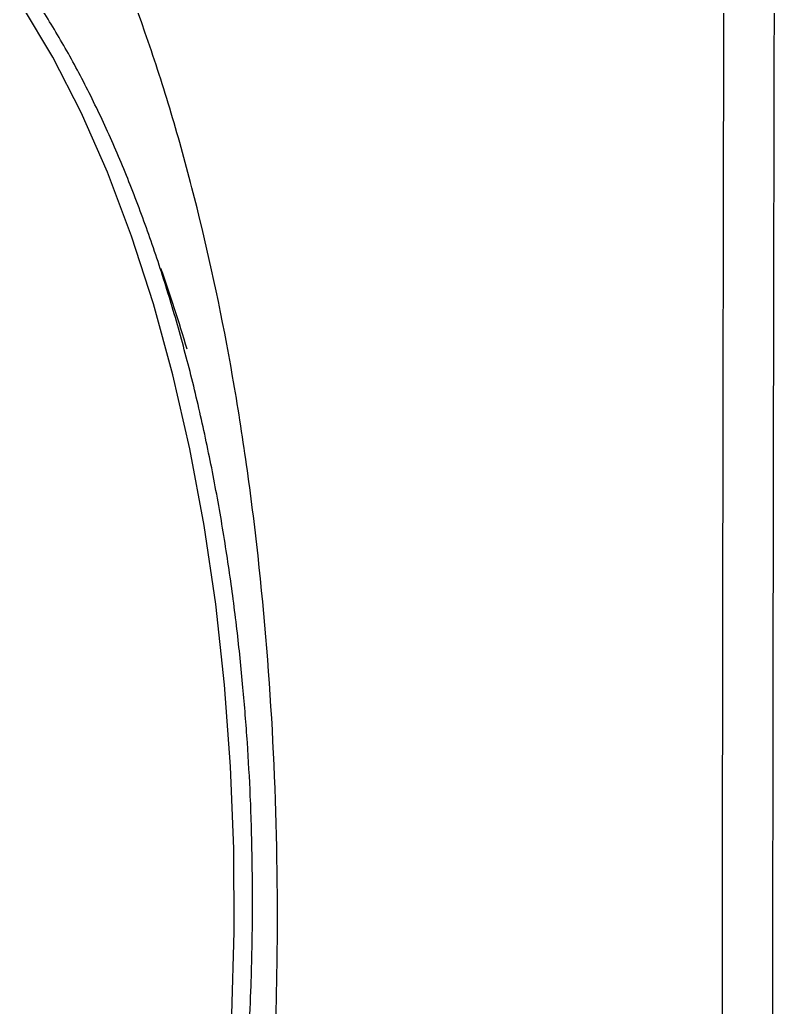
# Model space of a CAD drawing. Header units: inches. Extents: x 0 to 84, y -22 to 124.
# Drawn here: x 77.3 to 79.001, y 42.452 to 44.673 of the extents above; entities that cross this region are included whole.
import ezdxf

# ---------------------------------------------------------------- set-up
doc = ezdxf.new("R2010")
doc.units = ezdxf.units.IN
doc.header["$MEASUREMENT"] = 0
doc.layers.add('1', color=4, linetype='Continuous')
doc.layers.add('BDIM_CYAN', color=4, linetype='Continuous')

# ---------------------------------------------------------------- blocks, each defined once
blk = doc.blocks.new('2020 RELAY')
at = {"layer": '1', "color": 3, "linetype": 'Continuous', "lineweight": 25}
for points, knots in [([(79.0007, 46.1285), (78.9999, 45.8779), (78.9984, 45.3687), (78.9966, 44.5928), (78.9949, 43.7928), (78.9935, 42.9687), (78.9921, 41.9458), (78.991, 40.7531), (78.9903, 39.4198), (78.9907, 38.5519), (78.9909, 38.1285)], [0, 0, 0, 0, 0.0939784, 0.1909654, 0.2909633, 0.3939741, 0.5, 0.6745624, 0.8412255, 1, 1, 1, 1]), ([(78.8864, 45.981), (78.8858, 45.767), (78.8847, 45.3389), (78.8832, 44.6968), (78.8819, 44.0547), (78.8808, 43.4126), (78.8798, 42.7704), (78.879, 42.1283), (78.8782, 41.4862), (78.8777, 40.8441), (78.8773, 40.202), (78.8771, 39.5599), (78.8771, 38.9177), (78.8774, 38.4897), (78.8775, 38.2756)], [0, 0, 0, 0, 0.083333, 0.166666, 0.249999, 0.333332, 0.416665, 0.499998, 0.583332, 0.666665, 0.749999, 0.833333, 0.916666, 1, 1, 1, 1]), ([(77.1426, 39.3177), (77.2002, 39.3897), (77.2549, 39.469), (77.3584, 39.6414), (77.4072, 39.7346), (77.4645, 39.8597), (77.4758, 39.8851), (77.4979, 39.9369), (77.5088, 39.9633), (77.5407, 40.0433), (77.561, 40.0978), (77.6191, 40.2652), (77.654, 40.3816), (77.7167, 40.6243), (77.7445, 40.7505), (77.7746, 40.9149), (77.7804, 40.9481), (77.7915, 41.0145), (77.7968, 41.0479), (77.8118, 41.1484), (77.8209, 41.2159), (77.8451, 41.4201), (77.8573, 41.5583), (77.8699, 41.7689), (77.8732, 41.8397), (77.8766, 41.9467), (77.8774, 41.9825), (77.8787, 42.0542), (77.8791, 42.09), (77.8798, 42.2684), (77.8764, 42.4099), (77.862, 42.6904), (77.8509, 42.8294), (77.8319, 43.0017), (77.8278, 43.0361), (77.8192, 43.1045), (77.8147, 43.1384), (77.8004, 43.2394), (77.7899, 43.3056), (77.7557, 43.5012), (77.7292, 43.6275), (77.6835, 43.8108), (77.6673, 43.8709), (77.6415, 43.9595), (77.6327, 43.9889), (77.6146, 44.0466), (77.6053, 44.0751), (77.5579, 44.2155), (77.5166, 44.3214), (77.4276, 44.5209), (77.3797, 44.6145), (77.3028, 44.7453), (77.2763, 44.7873), (77.222, 44.8674), (77.1943, 44.9055), (77.1658, 44.9417)], [0, 0, 0, 0, 0.0625, 0.0625, 0.125, 0.125, 0.140625, 0.140625, 0.15625, 0.15625, 0.1875, 0.1875, 0.25, 0.25, 0.3125, 0.3125, 0.328125, 0.328125, 0.34375, 0.34375, 0.375, 0.375, 0.4375, 0.4375, 0.46875, 0.46875, 0.484375, 0.484375, 0.5, 0.5, 0.5625, 0.5625, 0.625, 0.625, 0.640625, 0.640625, 0.65625, 0.65625, 0.6875, 0.6875, 0.75, 0.75, 0.78125, 0.78125, 0.796875, 0.796875, 0.8125, 0.8125, 0.875, 0.875, 0.9375, 0.9375, 0.96875, 0.96875, 1, 1, 1, 1])]:
    blk.add_open_spline(points, degree=3, knots=knots, dxfattribs=at)
at = {"layer": 'BDIM_CYAN', "flags": 128}
blk.add_lwpolyline([(77.7765, 41.9363), (77.7821, 42.1222), (77.7814, 42.3085), (77.7741, 42.494), (77.7605, 42.6777), (77.7406, 42.8586), (77.7145, 43.0357), (77.6823, 43.2079), (77.6442, 43.3744), (77.6005, 43.5342), (77.5513, 43.6864), (77.497, 43.8301), (77.4379, 43.9646), (77.3742, 44.089), (77.3064, 44.2028)], dxfattribs=at)
at = {"layer": 'BDIM_CYAN'}
blk.add_arc((74.6131, 42.5416), 3.1898, 16.2102, 19.6374, dxfattribs=at)
for points, knots in [([(77.8234, 42.1699), (77.8231, 42.2313), (77.8226, 42.3172), (77.8179, 42.4432), (77.812, 42.5492), (77.8021, 42.6745), (77.7886, 42.8044), (77.771, 42.9381), (77.7493, 43.0733), (77.7234, 43.2082), (77.6935, 43.3416), (77.6594, 43.4722), (77.6215, 43.5991), (77.5797, 43.7214), (77.5344, 43.8385), (77.4855, 43.9497), (77.4335, 44.0545), (77.3783, 44.1524), (77.3203, 44.2429), (77.2596, 44.3257), (77.1963, 44.4006), (77.1306, 44.4672), (77.0626, 44.5253), (76.9923, 44.5746), (76.9197, 44.6147), (76.8447, 44.6454), (76.7673, 44.6661), (76.6872, 44.676), (76.6044, 44.6743), (76.5224, 44.6598), (76.4524, 44.6385), (76.4115, 44.6185), (76.3961, 44.6109)], [0, 0, 0, 0, 0.0413, 0.057707, 0.084941, 0.113095, 0.143183, 0.174462, 0.20663, 0.239447, 0.272742, 0.306387, 0.340289, 0.374376, 0.408593, 0.4429, 0.477268, 0.511677, 0.546119, 0.580596, 0.615121, 0.649718, 0.684431, 0.719327, 0.754501, 0.790091, 0.826285, 0.86333, 0.901529, 0.941195, 0.97784, 1, 1, 1, 1]), ([(76.4308, 39.7165), (76.4393, 39.7129), (76.4731, 39.6985), (76.5341, 39.6839), (76.6141, 39.6734), (76.6969, 39.6754), (76.779, 39.6895), (76.8592, 39.7153), (76.936, 39.7512), (77.0113, 39.7978), (77.0848, 39.8547), (77.1561, 39.9216), (77.2249, 39.9983), (77.2911, 40.0842), (77.3544, 40.1791), (77.4145, 40.2825), (77.4712, 40.3939), (77.5243, 40.5128), (77.5736, 40.6387), (77.6189, 40.771), (77.6599, 40.909), (77.6966, 41.0518), (77.7287, 41.1985), (77.756, 41.348), (77.7785, 41.4981), (77.7959, 41.6444), (77.8078, 41.7774), (77.8155, 41.8948), (77.8215, 42.0225), (77.8227, 42.1133), (77.8234, 42.1699)], [0, 0, 0, 0, 0.012528, 0.049702, 0.087751, 0.126985, 0.167725, 0.205363, 0.24308, 0.280859, 0.318676, 0.356508, 0.394338, 0.432159, 0.469959, 0.507736, 0.545487, 0.583204, 0.620878, 0.658494, 0.696028, 0.73344, 0.770666, 0.80759, 0.84397, 0.879232, 0.91154, 0.937335, 0.960966, 1, 1, 1, 1])]:
    blk.add_open_spline(points, degree=3, knots=knots, dxfattribs=at)

msp = doc.modelspace()

# ---------------------------------------------------------------- block references
msp.add_blockref('2020 RELAY', (0, 0.5))

doc.saveas('drawing.dxf')
